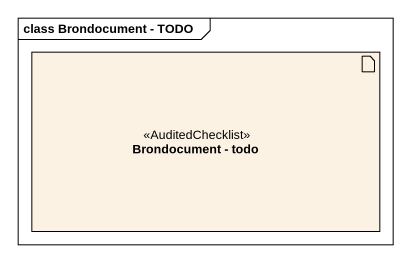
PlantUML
@startuml
mainframe class Brondocument - TODO
artifact "Brondocument - todo" as Brondocument_todo <<AuditedChecklist>>
@enduml
